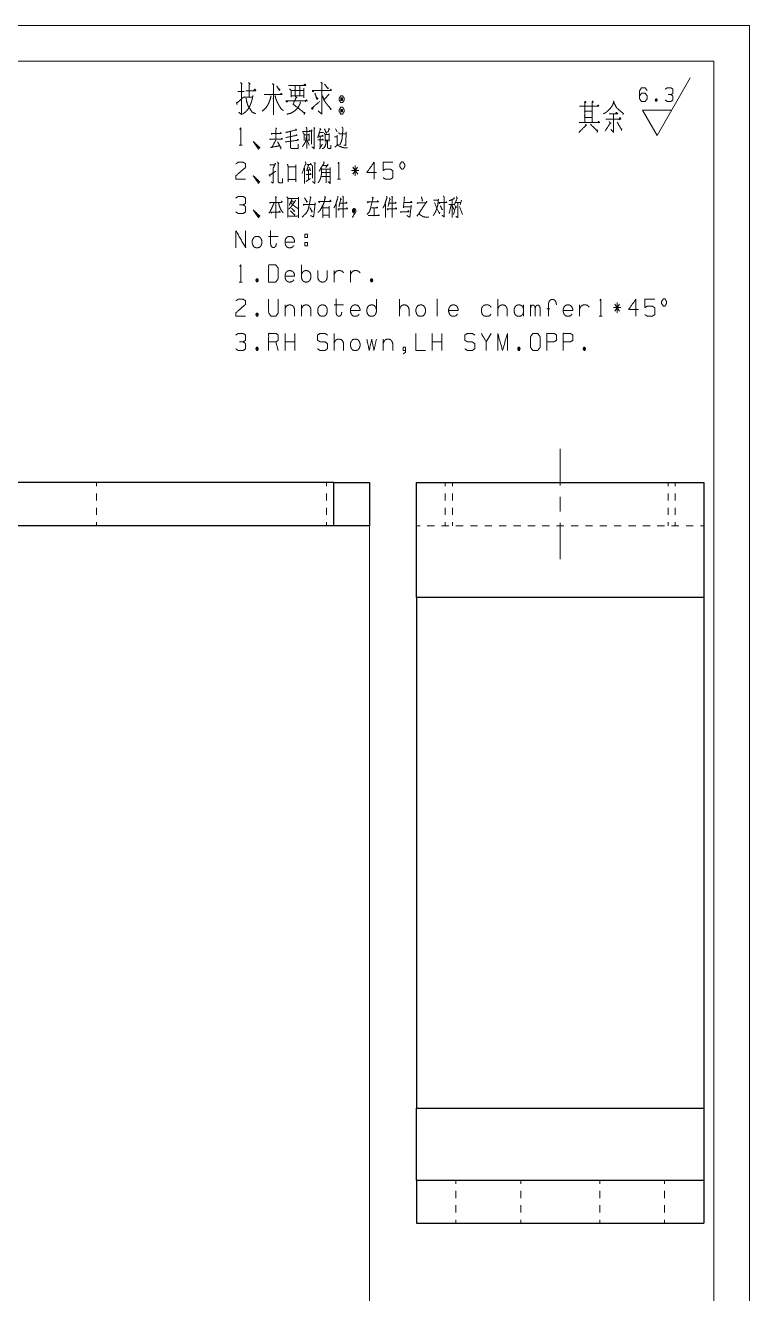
# Model space of a CAD drawing. Header units: millimetres. Extents: x 0 to 210, y 0 to 297.
# Drawn here: x 109.2 to 210, y 120.6 to 297 of the extents above; entities that cross this region are included whole.
import ezdxf

# ---------------------------------------------------------------- set-up
doc = ezdxf.new("R2010")
doc.units = ezdxf.units.MM
doc.layers.add('101', color=7, linetype='Continuous', true_color=0xffffff)

msp = doc.modelspace()

# ---------------------------------------------------------------- linework, layer by layer
at = {"layer": '101', "color": 133, "linetype": 'Continuous', "lineweight": 18}
for p, q in [((210, 297), (0, 297)), ((210, 0), (210, 297)), ((205, 292), (25, 292)), ((205, 5), (205, 292))]:
    msp.add_line(p, q, dxfattribs=at)
at = {"layer": '101', "color": 43, "linetype": 'Continuous', "lineweight": 18}
for p, q in [((197.12, 281.69), (201.73, 289.69)), ((196.94, 286.78), (197.06, 286.45)), ((197.12, 281.69), (195.1, 285.19)), ((195.1, 285.19), (199.14, 285.19))]:
    msp.add_line(p, q, dxfattribs=at)
at = {"layer": '101', "color": 72, "linetype": 'Continuous', "lineweight": 18}
for p, q in [((138.78, 287.8), (139.69, 287.8)), ((139.69, 287.01), (140.83, 287.01)), ((149.02, 282.46), (149.16, 282.31)), ((149.07, 282.36), (149.07, 280.49)), ((149.36, 282.81), (149.5, 282.66)), ((152.39, 282.59), (152.6, 282.19)), ((148.07, 281.76), (148.74, 281.79)), ((148.42, 281.14), (148.74, 280.36)), ((152.25, 281.51), (152.57, 281.51)), ((139, 280.36), (139.42, 280.36)), ((148.07, 277.2), (148.07, 275.02)), ((148.76, 277.25), (148.93, 276.75)), ((149.39, 277.92), (149.64, 277.85)), ((150.61, 277.5), (151.3, 277.5)), ((151.39, 277.7), (151.05, 277.22)), ((155.46, 277.27), (154.81, 276.32)), ((154.81, 277.27), (155.48, 276.32)), ((155.13, 276.07), (155.13, 277.5)), ((148.26, 275.3), (148.92, 275.72)), ((148.63, 276.82), (148.63, 275.55)), ((150.47, 275.97), (151.58, 275.97)), ((150.5, 276.52), (151.6, 276.52)), ((152.65, 275.6), (153.08, 275.6)), ((155.64, 276.8), (154.63, 276.8)), ((144.03, 273.19), (144.2, 273.04)), ((144.11, 273.09), (144.11, 270.21)), ((152.5, 272.24), (152.5, 270.26)), ((159.33, 272.24), (159.33, 270.26)), ((166.03, 272.69), (166.7, 272.69)), ((168.15, 272.11), (168.91, 272.11)), ((168.48, 272.06), (168.22, 270.84)), ((168.63, 272.79), (168.63, 270.26)), ((168.66, 271.89), (168.87, 271.41)), ((169.14, 271.84), (168.82, 270.71)), ((169.05, 272.39), (169.83, 272.39)), ((169.07, 271.89), (169.21, 271.66)), ((169.65, 271.79), (170.06, 270.69)), ((169.9, 272.69), (169.72, 272.06)), ((143.09, 267.65), (144.42, 267.65)), ((148.14, 266.8), (148.47, 266.8)), ((148.14, 266.8), (148.14, 266.32)), ((147.64, 261.94), (147.64, 263.69)), ((152.2, 261.31), (152.2, 262.89)), ((154.47, 261.31), (154.47, 262.89)), ((139, 261.31), (139.42, 261.31)), ((141.4, 261.76), (141.56, 261.34)), ((157.33, 261.76), (157.49, 261.34)), ((145.37, 258.12), (145.37, 256.55)), ((147.64, 258.12), (147.64, 256.55)), ((152.2, 258.12), (153.52, 258.12)), ((161.3, 256.55), (161.3, 258.92)), ((166.53, 258.95), (166.53, 256.55)), ((174.96, 256.55), (174.96, 258.92)), ((178.56, 256.55), (178.56, 258.12)), ((179.51, 256.55), (179.51, 258.12)), ((182.21, 257.6), (181.79, 257.6)), ((186.34, 256.55), (186.34, 258.12)), ((192.06, 257.75), (191.05, 257.75)), ((191.89, 258.22), (191.23, 257.27)), ((191.23, 258.22), (191.9, 257.27)), ((191.55, 257.02), (191.55, 258.45)), ((141.4, 257), (141.56, 256.57)), ((189.08, 256.55), (189.5, 256.55)), ((145.37, 251.79), (145.37, 254.16)), ((146.71, 251.79), (146.71, 254.16)), ((152.2, 251.79), (152.2, 254.16)), ((165.85, 251.79), (165.85, 254.16)), ((167.2, 251.79), (167.2, 254.16)), ((174.03, 254.16), (173.36, 252.99)), ((141.4, 252.24), (141.56, 251.81)), ((144.43, 251.79), (144.1, 252.99)), ((146.71, 252.99), (145.37, 252.99)), ((159.02, 253.36), (159.02, 251.79)), ((167.2, 252.99), (165.85, 252.99)), ((177.82, 252.24), (177.98, 251.81)), ((186.93, 252.24), (187.08, 251.81))]:
    msp.add_line(p, q, dxfattribs=at)
at = {"layer": '101', "color": 163, "linetype": 'Continuous', "lineweight": 25}
for p, q in [((152.14, 233.42), (107.14, 233.42)), ((152.14, 233.42), (157.14, 233.42)), ((152.14, 227.42), (152.14, 233.42)), ((157.14, 233.42), (157.14, 227.42)), ((163.65, 233.42), (203.65, 233.42)), ((152.14, 227.42), (107.14, 227.42)), ((157.14, 227.42), (152.14, 227.42)), ((203.65, 217.42), (163.65, 217.42)), ((163.65, 217.42), (163.65, 146.42)), ((203.65, 217.42), (203.65, 146.42)), ((163.65, 146.42), (203.65, 146.42)), ((163.65, 136.42), (203.65, 136.42)), ((163.65, 136.42), (163.65, 130.42)), ((203.65, 136.42), (203.65, 130.42)), ((163.65, 130.42), (203.65, 130.42))]:
    msp.add_line(p, q, dxfattribs=at)
at = {"layer": '101', "color": 53, "linetype": 'Continuous', "lineweight": 18}
for p, q in [((119.14, 233.42), (119.14, 232.92)), ((151.14, 232.92), (151.14, 233.42)), ((167.65, 233.42), (167.65, 232.92)), ((168.65, 232.92), (168.65, 233.42)), ((198.65, 233.42), (198.65, 232.92)), ((199.65, 232.92), (199.65, 233.42)), ((119.14, 231.92), (119.14, 230.92)), ((151.14, 230.92), (151.14, 231.92)), ((167.65, 231.92), (167.65, 230.92)), ((168.65, 230.92), (168.65, 231.92)), ((198.65, 231.92), (198.65, 230.92)), ((199.65, 230.92), (199.65, 231.92)), ((119.14, 229.92), (119.14, 228.92)), ((151.14, 228.92), (151.14, 229.92)), ((167.65, 229.92), (167.65, 228.92)), ((168.65, 228.92), (168.65, 229.92)), ((198.65, 229.92), (198.65, 228.92)), ((199.65, 228.92), (199.65, 229.92)), ((119.14, 227.92), (119.14, 227.42)), ((151.14, 227.42), (151.14, 227.92)), ((167.65, 227.92), (167.65, 227.42)), ((168.65, 227.42), (168.65, 227.92)), ((198.65, 227.92), (198.65, 227.42)), ((199.65, 227.42), (199.65, 227.92)), ((164.15, 227.42), (163.65, 227.42)), ((166.15, 227.42), (165.15, 227.42)), ((168.15, 227.42), (167.15, 227.42)), ((170.15, 227.42), (169.15, 227.42)), ((172.15, 227.42), (171.15, 227.42)), ((174.15, 227.42), (173.15, 227.42)), ((176.15, 227.42), (175.15, 227.42)), ((178.15, 227.42), (177.15, 227.42)), ((180.15, 227.42), (179.15, 227.42)), ((182.15, 227.42), (181.15, 227.42)), ((184.15, 227.42), (183.15, 227.42)), ((186.15, 227.42), (185.15, 227.42)), ((188.15, 227.42), (187.15, 227.42)), ((190.15, 227.42), (189.15, 227.42)), ((192.15, 227.42), (191.15, 227.42)), ((194.15, 227.42), (193.15, 227.42)), ((196.15, 227.42), (195.15, 227.42)), ((198.15, 227.42), (197.15, 227.42)), ((200.15, 227.42), (199.15, 227.42)), ((202.15, 227.42), (201.15, 227.42)), ((203.65, 227.42), (203.15, 227.42)), ((169.15, 136.42), (169.15, 135.92)), ((178.15, 136.42), (178.15, 135.92)), ((189.15, 136.42), (189.15, 135.92)), ((198.15, 136.42), (198.15, 135.92)), ((169.15, 134.92), (169.15, 133.92)), ((178.15, 134.92), (178.15, 133.92)), ((189.15, 134.92), (189.15, 133.92)), ((198.15, 134.92), (198.15, 133.92)), ((169.15, 132.92), (169.15, 131.92)), ((178.15, 132.92), (178.15, 131.92)), ((189.15, 132.92), (189.15, 131.92)), ((198.15, 132.92), (198.15, 131.92)), ((169.15, 130.92), (169.15, 130.42)), ((178.15, 130.92), (178.15, 130.42)), ((189.15, 130.92), (189.15, 130.42)), ((198.15, 130.92), (198.15, 130.42))]:
    msp.add_line(p, q, dxfattribs=at)
at = {"layer": '101', "color": 151, "linetype": 'Continuous', "lineweight": 18}
msp.add_line((183.65, 229.42), (183.65, 231.42), dxfattribs=at)
at = {"layer": '101', "color": 22, "linetype": 'Continuous', "lineweight": 18}
msp.add_line((157.14, 227.42), (157.14, 113.83), dxfattribs=at)
at = {"layer": '101', "color": 72, "linetype": 'Continuous', "lineweight": 18}
for points, knots in [([(139.18, 289.04), (139.39, 288.81), (139.29, 288.96), (139.29, 284.61), (138.92, 284.91)], [0, 0, 0.058121, 0.092648, 0.910291, 1, 1]), ([(139.9, 287.91), (141.3, 287.91), (141.17, 288.17), (141.04, 287.95)], [0, 0, 0.716782, 0.866788, 1, 1]), ([(140.3, 289.04), (140.53, 288.81), (140.4, 288.89), (140.4, 287.05)], [0, 0, 0.1415, 0.207212, 1, 1]), ([(143.6, 288.89), (143.84, 288.77), (143.74, 288.81), (143.74, 284.57), (143.74, 287.39), (142.46, 287.39), (144.96, 287.39), (144.82, 287.57), (144.77, 287.39)], [0, 0, 0.022711, 0.032395, 0.397208, 0.63934, 0.7489, 0.963455, 0.983224, 1, 1]), ([(144.21, 288.59), (144.58, 287.95), (144.66, 288.1), (144.48, 288.17)], [0, 0, 0.666006, 0.819282, 1, 1]), ([(145.85, 288.66), (148.26, 288.66), (148.13, 288.85), (147.97, 288.66)], [0, 0, 0.835356, 0.914863, 1, 1]), ([(145.98, 288.17), (146.2, 287.99), (146.2, 287.01), (146.2, 287.2), (147.97, 287.2), (147.97, 286.94), (147.97, 288.25), (147.97, 287.95), (146.12, 287.95), (146.78, 287.95), (146.78, 288.62), (146.78, 287.2), (147.44, 287.2), (147.44, 288.59)], [0, 0, 0.024061, 0.106928, 0.122864, 0.273836, 0.296146, 0.407697, 0.433193, 0.590926, 0.647259, 0.704628, 0.825741, 0.882074, 1, 1]), ([(149.37, 287.91), (149.24, 287.76), (149.16, 287.95), (151.81, 287.95), (151.73, 288.14), (151.63, 287.95)], [0, 0, 0.057621, 0.116246, 0.879371, 0.937996, 1, 1]), ([(149.53, 287.57), (149.8, 286.71), (149.93, 286.82), (149.74, 287.01)], [0, 0, 0.673377, 0.803131, 1, 1]), ([(150.35, 289.11), (150.57, 288.85), (150.49, 289), (150.49, 284.65), (149.98, 285.1)], [0, 0, 0.060996, 0.091684, 0.877914, 1, 1]), ([(150.88, 288.81), (151.36, 288.17), (151.39, 288.29), (151.18, 288.32)], [0, 0, 0.706412, 0.808932, 1, 1]), ([(138.62, 286.34), (138.7, 286), (138.65, 286.19), (139.69, 287.09)], [0, 0, 0.181308, 0.283198, 1, 1]), ([(140.9, 287.27), (140.8, 286.75), (140.69, 286.34), (140.56, 286), (140.4, 285.62), (140.14, 285.25), (139.87, 284.95), (139.45, 284.65)], [0, 0, 0.172187, 0.309108, 0.425672, 0.556624, 0.704267, 0.832971, 1, 1]), ([(139.95, 286.86), (140, 286.6), (140.06, 286.3), (140.16, 285.96), (140.32, 285.62), (140.83, 284.91), (141.25, 284.72)], [0, 0, 0.101611, 0.217194, 0.351411, 0.492973, 0.824035, 1, 1]), ([(143.42, 287.2), (143.29, 286.67), (143.05, 286.07), (142.78, 285.62), (142.2, 285.06)], [0, 0, 0.214886, 0.471142, 0.678417, 1, 1]), ([(143.98, 287.24), (144.08, 286.82), (144.29, 286.3), (144.56, 285.81), (144.85, 285.36), (145.17, 285.14)], [0, 0, 0.172221, 0.401191, 0.625587, 0.842427, 1, 1]), ([(145.77, 286.49), (145.64, 286.34), (145.51, 286.49), (148.48, 286.49), (148.32, 286.67), (148.19, 286.41)], [0, 0, 0.051202, 0.102405, 0.861894, 0.924786, 1, 1]), ([(147.52, 286.37), (147.44, 286.07), (147.2, 285.59), (146.7, 285.1), (146.22, 284.8), (145.64, 284.65)], [0, 0, 0.114099, 0.313638, 0.571354, 0.778589, 1, 1]), ([(146.83, 287.09), (147.02, 286.94), (146.94, 287.01), (146.49, 286.04), (148.08, 284.8), (148.13, 284.91), (148.03, 284.61)], [0, 0, 0.061502, 0.089676, 0.366507, 0.885935, 0.91799, 1, 1]), ([(149.32, 285.66), (149.19, 285.32), (149.05, 285.44), (150.19, 286.41)], [0, 0, 0.178041, 0.263409, 1, 1]), ([(151.52, 287.42), (150.8, 286.67), (150.54, 287.24), (150.8, 286.6), (151.04, 286.22), (151.31, 285.89), (151.76, 285.36), (151.81, 285.36), (151.63, 285.29)], [0, 0, 0.248759, 0.397958, 0.563616, 0.670258, 0.773236, 0.939252, 0.951973, 1, 1]), ([(153.37, 287.2), (153.13, 287.2), (152.92, 286.9), (152.92, 286.56), (153.13, 286.26), (153.37, 286.26), (153.58, 286.56), (153.58, 286.9), (153.37, 287.2)], [0, 0, 0.091009, 0.231139, 0.35987, 0.5, 0.591009, 0.731139, 0.85987, 1, 1]), ([(153.37, 286.56), (153.37, 286.9), (153.13, 286.9)], [0, 0, 0.585831, 1, 1]), ([(153.13, 286.56), (153.37, 286.56), (153.13, 286.9), (153.13, 286.56)], [0, 0, 0.241153, 0.658895, 1, 1]), ([(187.05, 286.47), (187.23, 286.32), (187.08, 286.17), (187.08, 286.47), (187.08, 283.47), (187.08, 285.76), (186.31, 285.76), (189.04, 285.76), (188.11, 285.76), (188.11, 286.43), (188.11, 283.47), (188.11, 285.05), (187.05, 285.05), (187.05, 284.18), (188.11, 284.18), (188.11, 283.47), (186.25, 283.47), (189.12, 283.47), (188.98, 283.66), (188.85, 283.47)], [0, 0, 0.009717, 0.018619, 0.030834, 0.152987, 0.24613, 0.277436, 0.388627, 0.426411, 0.453895, 0.574522, 0.638652, 0.681833, 0.716952, 0.760133, 0.789145, 0.864711, 0.9813, 0.99065, 1, 1]), ([(188.14, 286.25), (188.27, 286.36), (188.11, 286.47)], [0, 0, 0.471535, 1, 1]), ([(188.8, 285.76), (188.93, 285.95), (189.01, 285.76)], [0, 0, 0.529953, 1, 1]), ([(191.02, 286.47), (191.18, 286.32), (191.1, 286.36), (190.94, 285.91), (190.68, 285.53), (190.36, 285.2), (190.07, 284.93), (189.69, 284.71)], [0, 0, 0.086309, 0.12102, 0.309422, 0.490699, 0.673783, 0.828666, 1, 1]), ([(191.07, 286.25), (191.29, 285.95), (191.47, 285.57), (191.84, 285.23), (192.29, 284.86), (192.43, 284.75), (192.45, 284.75), (192.35, 284.6)], [0, 0, 0.16272, 0.348027, 0.570218, 0.82989, 0.906889, 0.918635, 1, 1]), ([(153.58, 285.29), (153.37, 285.62), (153.13, 285.62), (152.92, 285.29), (152.92, 284.99), (153.13, 284.65), (153.37, 284.65), (153.58, 284.99), (153.58, 285.29)], [0, 0, 0.149202, 0.238513, 0.387715, 0.5, 0.649202, 0.738513, 0.887715, 1, 1]), ([(153.37, 285.29), (153.13, 285.29), (153.37, 284.99), (153.37, 285.29)], [0, 0, 0.25882, 0.6746, 1, 1]), ([(153.13, 285.29), (153.13, 284.99), (153.37, 284.99)], [0, 0, 0.556982, 1, 1]), ([(189.99, 283.96), (192.08, 283.96), (191.95, 284.18), (191.82, 283.88)], [0, 0, 0.780475, 0.877786, 1, 1]), ([(190.46, 284.71), (191.66, 284.71), (191.47, 284.9), (191.34, 284.71)], [0, 0, 0.707417, 0.863843, 1, 1]), ([(191.07, 284.71), (191.07, 282.12), (190.7, 282.53)], [0, 0, 0.823411, 1, 1]), ([(139.07, 282.54), (139.21, 282.74), (139.21, 280.36)], [0, 0, 0.093491, 1, 1]), ([(144.08, 282.76), (144.2, 282.59), (144.11, 282.66), (144.11, 281.19), (143.25, 281.19), (145, 281.19), (144.91, 281.29), (144.8, 281.16)], [0, 0, 0.04542, 0.069985, 0.382581, 0.56613, 0.936972, 0.965256, 1, 1]), ([(146.87, 282.59), (146.96, 282.41), (146.9, 282.46), (145.47, 282.11), (146.13, 282.26), (146.13, 280.06), (146.16, 279.91), (146.25, 279.89), (147.2, 279.89), (147.2, 280.46)], [0, 0, 0.030684, 0.042092, 0.272771, 0.377786, 0.722118, 0.746239, 0.760615, 0.910002, 1, 1]), ([(147.94, 282.24), (147.89, 282.11), (147.8, 282.26), (148.88, 282.26), (148.81, 282.41), (148.76, 282.26)], [0, 0, 0.079272, 0.180909, 0.810314, 0.907122, 1, 1]), ([(148.31, 282.84), (148.38, 282.71), (148.38, 279.86)], [0, 0, 0.047969, 1, 1]), ([(149.43, 282.71), (149.43, 279.86), (149.11, 280.11)], [0, 0, 0.875675, 1, 1]), ([(150.22, 282.66), (150.36, 282.49), (150.29, 282.56), (149.92, 281.36), (150.17, 282.11), (150.7, 282.11)], [0, 0, 0.077469, 0.112963, 0.545479, 0.817417, 1, 1]), ([(150.87, 282.59), (151.1, 282.01), (151.16, 282.09), (151.01, 282.26)], [0, 0, 0.661522, 0.759642, 1, 1]), ([(151.46, 282.69), (151.55, 282.54), (151.51, 282.61), (151.3, 282.09)], [0, 0, 0.211489, 0.312202, 1, 1]), ([(153.29, 282.84), (153.43, 282.69), (153.4, 282.34), (153.36, 281.86), (153.29, 281.19), (153.15, 280.69), (152.99, 280.41)], [0, 0, 0.08083, 0.218777, 0.405546, 0.671675, 0.875425, 1, 1]), ([(153.87, 282.19), (153.82, 280.31), (153.56, 280.36)], [0, 0, 0.874254, 1, 1]), ([(187.18, 283.25), (187.29, 283.06), (187.26, 283.13), (186.25, 282.12)], [0, 0, 0.125001, 0.171159, 1, 1]), ([(187.87, 283.25), (188.85, 282.27), (188.85, 282.46), (188.8, 282.12)], [0, 0, 0.723294, 0.82134, 1, 1]), ([(190.46, 283.62), (190.7, 283.36), (190.65, 283.47), (189.91, 282.31)], [0, 0, 0.190886, 0.257803, 1, 1]), ([(191.58, 283.55), (192.19, 282.46), (192.21, 282.61), (192.16, 282.38)], [0, 0, 0.764772, 0.858208, 1, 1]), ([(141.08, 280.64), (141.68, 280.01), (141.54, 280.01), (140.94, 280.86), (141.68, 279.79), (141.84, 280.01), (140.94, 280.86)], [0, 0, 0.178023, 0.207056, 0.420793, 0.68903, 0.745608, 1, 1]), ([(143.37, 281.16), (143.3, 281.09), (143.25, 281.19)], [0, 0, 0.476569, 1, 1]), ([(144.08, 281.04), (143.53, 280.01), (143.37, 280.01), (144.63, 280.26), (144.34, 280.79), (144.79, 279.96), (144.8, 280.11), (144.77, 279.79)], [0, 0, 0.252055, 0.286554, 0.564056, 0.693382, 0.896345, 0.929102, 1, 1]), ([(143.6, 281.96), (143.51, 281.86), (143.46, 281.96), (144.84, 281.96), (144.75, 282.09), (144.68, 281.96)], [0, 0, 0.069434, 0.128329, 0.845635, 0.925283, 1, 1]), ([(145.38, 280.79), (147.22, 281.04), (147.15, 281.16), (147.05, 281.04)], [0, 0, 0.8578, 0.924203, 1, 1]), ([(145.49, 281.41), (147.06, 281.71), (146.96, 281.79), (146.83, 281.66)], [0, 0, 0.839666, 0.907774, 1, 1]), ([(148.35, 281.54), (148.28, 281.16), (148.24, 280.94), (148.17, 280.74), (148, 280.44), (147.91, 280.31), (147.77, 280.14)], [0, 0, 0.246558, 0.393712, 0.530761, 0.755734, 0.85464, 1, 1]), ([(147.94, 281.99), (148.05, 281.84), (148.05, 281.01)], [0, 0, 0.182125, 1, 1]), ([(148.74, 281.91), (148.74, 280.94), (148.58, 281.09)], [0, 0, 0.816828, 1, 1]), ([(149.95, 281.09), (150.7, 281.09), (150.59, 281.19), (150.5, 281.06)], [0, 0, 0.712978, 0.852975, 1, 1]), ([(150.04, 281.61), (150.68, 281.61), (150.59, 281.74), (150.52, 281.61)], [0, 0, 0.681977, 0.846066, 1, 1]), ([(150.27, 281.59), (150.27, 280.06), (150.18, 279.84), (150.54, 280.46)], [0, 0, 0.613736, 0.711022, 1, 1]), ([(151.09, 280.96), (151.09, 280.69), (151.01, 280.41), (150.91, 280.14), (150.78, 279.96), (150.56, 279.84)], [0, 0, 0.206834, 0.420394, 0.642075, 0.803267, 1, 1]), ([(150.84, 282.01), (150.93, 281.86), (150.93, 280.91), (150.93, 281.04), (151.51, 281.04), (151.51, 280.91), (151.51, 281.96), (151.51, 281.84), (150.91, 281.84)], [0, 0, 0.046635, 0.301099, 0.33458, 0.490814, 0.524295, 0.805546, 0.839032, 1, 1]), ([(151.28, 280.96), (151.28, 280.01), (151.35, 279.91), (151.49, 279.86), (151.76, 279.86), (151.76, 280.34)], [0, 0, 0.484053, 0.546457, 0.622876, 0.757968, 1, 1]), ([(152.64, 281.74), (152.64, 280.49), (152.62, 280.34), (152.48, 280.21), (152.28, 280.06)], [0, 0, 0.681083, 0.76337, 0.866206, 1, 1]), ([(152.69, 280.46), (152.81, 280.26), (152.99, 280.19), (153.19, 280.09), (153.36, 280.01), (153.56, 279.99), (153.8, 279.96), (154.05, 279.96)], [0, 0, 0.153714, 0.279207, 0.422101, 0.547594, 0.675718, 0.83827, 1, 1]), ([(152.83, 282.09), (152.94, 281.91), (153.86, 281.91)], [0, 0, 0.182095, 1, 1]), ([(138.54, 277.75), (138.85, 277.97), (139.54, 277.97), (139.88, 277.75), (139.88, 277.27), (138.52, 276.07), (138.54, 275.6), (139.88, 275.6)], [0, 0, 0.069692, 0.192977, 0.265273, 0.350228, 0.674739, 0.759753, 1, 1]), ([(143.39, 277.65), (143.35, 277.55), (143.27, 277.6), (144.01, 277.6)], [0, 0, 0.111654, 0.218544, 1, 1]), ([(144.04, 277.82), (143.71, 277.12), (143.71, 275.07), (143.46, 275.2)], [0, 0, 0.250159, 0.910676, 1, 1]), ([(144.33, 278), (144.5, 277.8), (144.42, 277.85), (144.42, 275.32), (144.43, 275.2), (144.59, 275.12), (145, 275.12), (145, 275.7)], [0, 0, 0.063897, 0.088204, 0.692692, 0.722913, 0.765017, 0.862341, 1, 1]), ([(145.72, 277.7), (145.79, 277.37), (145.79, 275.25), (145.79, 275.57), (146.89, 275.57), (146.89, 275.25), (146.89, 277.6), (146.89, 277.35), (145.81, 277.35)], [0, 0, 0.0422, 0.311813, 0.353049, 0.492087, 0.533323, 0.831483, 0.863204, 1, 1]), ([(147.73, 276.42), (148.28, 277.85), (148.19, 278), (148.17, 278.02)], [0, 0, 0.881756, 0.982309, 1, 1]), ([(148.65, 277.6), (148.38, 276.77), (148.84, 276.97)], [0, 0, 0.633568, 1, 1]), ([(148.4, 277.65), (149, 277.65), (148.93, 277.77), (148.84, 277.65)], [0, 0, 0.669481, 0.829462, 1, 1]), ([(149.07, 277.55), (149.18, 277.45), (149.18, 275.77)], [0, 0, 0.080057, 1, 1]), ([(149.52, 277.85), (149.52, 275), (149.18, 275.3)], [0, 0, 0.863553, 1, 1]), ([(150.33, 277.2), (150.45, 277.02), (150.45, 276.52), (150.43, 276.3), (150.41, 276.15), (150.36, 275.92), (150.29, 275.7), (150.2, 275.47), (150.11, 275.32), (149.97, 275.1)], [0, 0, 0.095692, 0.318942, 0.419714, 0.487156, 0.590369, 0.695675, 0.803607, 0.881345, 1, 1]), ([(150.75, 278.05), (150.8, 277.85), (150.1, 276.72)], [0, 0, 0.134746, 1, 1]), ([(150.47, 277.02), (151.63, 277.02), (151.63, 277.22), (151.63, 275.02), (151.35, 275.3)], [0, 0, 0.29451, 0.344999, 0.900412, 1, 1]), ([(151, 277), (151.09, 277.02), (151.09, 275.1)], [0, 0, 0.04554, 1, 1]), ([(152.73, 277.77), (152.87, 277.97), (152.87, 275.6)], [0, 0, 0.093491, 1, 1]), ([(158.09, 276.55), (156.75, 276.55), (157.76, 277.97), (157.76, 275.6)], [0, 0, 0.245868, 0.565294, 1, 1]), ([(159.01, 275.82), (159.34, 275.6), (160.03, 275.6), (160.37, 275.82), (160.37, 276.77), (160.03, 277.02), (159.34, 277.02), (159.01, 276.8), (159.01, 277.97), (160.37, 277.97)], [0, 0, 0.062228, 0.168344, 0.230572, 0.376815, 0.441265, 0.547382, 0.609609, 0.790489, 1, 1]), ([(161.57, 277.02), (161.8, 277.02), (162.01, 277.35), (162.01, 277.67), (161.8, 278), (161.57, 278), (161.34, 277.67), (161.34, 277.35), (161.57, 277.02)], [0, 0, 0.085681, 0.230389, 0.35158, 0.496296, 0.581976, 0.730396, 0.851587, 1, 1]), ([(141.08, 275.87), (141.68, 275.25), (141.54, 275.25), (140.94, 276.1), (141.68, 275.02), (141.84, 275.25), (140.94, 276.1)], [0, 0, 0.178023, 0.207056, 0.420793, 0.68903, 0.745608, 1, 1]), ([(143.14, 276.25), (143.28, 276.05), (143.21, 276.15), (144.08, 276.72)], [0, 0, 0.174093, 0.26114, 1, 1]), ([(148.31, 276.25), (148.99, 276.25), (148.88, 276.4), (148.81, 276.25)], [0, 0, 0.657734, 0.83762, 1, 1]), ([(139.54, 272.04), (139.88, 272.26), (139.88, 272.99), (139.54, 273.21), (138.85, 273.21), (138.52, 272.99)], [0, 0, 0.153875, 0.429853, 0.583728, 0.846125, 1, 1]), ([(138.54, 271.06), (138.85, 270.84), (139.54, 270.84), (139.88, 271.06), (139.88, 271.79), (139.54, 272.04), (139.03, 272.04)], [0, 0, 0.12412, 0.343687, 0.472444, 0.703375, 0.836731, 1, 1]), ([(143.87, 272.36), (143.76, 272.14), (143.67, 271.91), (143.58, 271.71), (143.46, 271.44), (143.35, 271.26), (143.27, 271.04), (143.12, 270.89)], [0, 0, 0.149557, 0.294903, 0.426365, 0.607677, 0.730709, 0.876054, 1, 1]), ([(143.28, 272.26), (143.25, 272.39), (144.96, 272.39), (144.91, 272.56), (144.8, 272.39)], [0, 0, 0.058202, 0.826387, 0.908317, 1, 1]), ([(144.42, 272.39), (144.5, 272.19), (144.56, 271.91), (144.66, 271.66), (144.77, 271.39), (144.93, 271.16), (145.1, 270.94)], [0, 0, 0.134422, 0.30659, 0.473526, 0.654716, 0.824108, 1, 1]), ([(145.63, 273.14), (145.77, 273.01), (145.77, 270.31), (145.77, 270.49), (147.22, 270.49), (147.22, 270.24), (147.22, 273.09), (147.22, 272.91), (145.77, 272.91)], [0, 0, 0.02043, 0.312719, 0.331663, 0.488563, 0.515628, 0.824156, 0.8431, 1, 1]), ([(146.23, 272.46), (146.69, 272.46), (146.82, 272.69), (146.62, 272.31), (146.37, 271.99), (146.16, 271.71), (145.88, 271.44)], [0, 0, 0.200768, 0.312947, 0.497489, 0.675942, 0.827668, 1, 1]), ([(146.23, 272.79), (146.36, 272.66), (146.3, 272.71), (145.97, 272.01)], [0, 0, 0.171559, 0.24265, 1, 1]), ([(146.2, 272.34), (146.41, 272.06), (146.71, 271.84), (146.96, 271.64), (147.19, 271.54)], [0, 0, 0.268921, 0.559586, 0.805963, 1, 1]), ([(148.83, 273.14), (149.02, 273.06), (148.92, 273.09), (148.76, 272.11), (148.65, 271.64), (148.56, 271.31), (148.33, 270.91), (148.01, 270.61), (147.77, 270.34)], [0, 0, 0.06134, 0.093412, 0.3842, 0.527465, 0.626599, 0.762389, 0.891106, 1, 1]), ([(148.07, 272.11), (147.98, 271.99), (147.89, 272.09), (149.52, 272.09), (149.57, 272.31), (149.34, 270.36), (148.93, 270.54)], [0, 0, 0.033644, 0.062973, 0.420368, 0.471174, 0.902722, 1, 1]), ([(148.07, 273.04), (148.42, 272.44), (148.44, 272.54), (148.4, 272.36)], [0, 0, 0.713154, 0.817151, 1, 1]), ([(148.83, 271.64), (149.14, 271.09), (149.16, 271.19), (149.07, 271.04)], [0, 0, 0.697446, 0.808917, 1, 1]), ([(150.84, 273.19), (151.03, 273.09), (150.96, 273.09), (150.8, 272.36), (150.41, 271.56), (150.18, 271.21), (149.94, 270.96)], [0, 0, 0.081232, 0.107502, 0.383273, 0.713753, 0.869308, 1, 1]), ([(150.2, 272.49), (150.13, 272.36), (150.02, 272.49), (151.79, 272.49), (151.67, 272.69), (151.55, 272.49)], [0, 0, 0.056425, 0.120831, 0.815223, 0.907611, 1, 1]), ([(150.63, 271.84), (150.63, 270.24), (150.63, 270.61), (151.49, 270.61), (151.49, 270.24), (151.49, 271.84), (151.49, 271.64), (150.59, 271.64)], [0, 0, 0.270384, 0.333756, 0.480114, 0.543486, 0.81387, 0.847669, 1, 1]), ([(152.69, 273.26), (152.73, 273.09), (152.48, 272.31), (152.39, 272.01), (152.28, 271.84), (152.16, 271.61)], [0, 0, 0.101092, 0.561703, 0.738768, 0.854621, 1, 1]), ([(152.87, 271.49), (152.83, 271.31), (152.74, 271.49), (154.07, 271.49), (153.98, 271.64), (153.95, 271.51)], [0, 0, 0.089079, 0.186898, 0.848327, 0.935186, 1, 1]), ([(153.06, 273.01), (153.19, 272.74), (153.11, 272.84), (152.87, 271.79)], [0, 0, 0.200661, 0.282155, 1, 1]), ([(152.99, 272.26), (153.98, 272.26), (153.91, 272.44), (153.82, 272.26)], [0, 0, 0.72007, 0.857378, 1, 1]), ([(153.38, 273.26), (153.52, 273.09), (153.45, 273.16), (153.45, 270.26)], [0, 0, 0.069701, 0.101632, 1, 1]), ([(157.51, 273.09), (157.67, 272.96), (157.61, 273.06), (157.26, 271.51), (157.05, 271.01), (156.77, 270.71)], [0, 0, 0.070718, 0.110286, 0.666024, 0.855882, 1, 1]), ([(157, 272.46), (156.91, 272.34), (156.8, 272.46), (158.37, 272.46), (158.25, 272.61), (158.16, 272.46)], [0, 0, 0.067774, 0.14035, 0.836825, 0.922916, 1, 1]), ([(157.38, 271.61), (158.25, 271.61), (158.18, 271.76), (158.07, 271.61), (157.77, 271.61), (157.77, 270.54), (156.93, 270.54), (158.5, 270.54), (158.34, 270.66), (158.25, 270.54)], [0, 0, 0.161342, 0.192236, 0.226459, 0.282435, 0.482697, 0.640745, 0.933795, 0.971482, 1, 1]), ([(159.52, 273.26), (159.56, 273.09), (159.31, 272.31), (159.22, 272.01), (159.11, 271.84), (158.99, 271.61)], [0, 0, 0.101092, 0.561703, 0.738768, 0.854621, 1, 1]), ([(159.7, 271.49), (159.66, 271.31), (159.57, 271.49), (160.9, 271.49), (160.81, 271.64), (160.77, 271.51)], [0, 0, 0.08908, 0.186897, 0.848324, 0.935186, 1, 1]), ([(159.89, 273.01), (160.01, 272.74), (159.94, 272.84), (159.7, 271.79)], [0, 0, 0.200663, 0.28216, 1, 1]), ([(159.82, 272.26), (160.81, 272.26), (160.74, 272.44), (160.65, 272.26)], [0, 0, 0.72007, 0.857378, 1, 1]), ([(160.21, 273.26), (160.35, 273.09), (160.28, 273.16), (160.28, 270.26)], [0, 0, 0.069702, 0.101635, 1, 1]), ([(161.88, 273.16), (162.04, 273.04), (161.97, 273.06), (161.83, 271.64), (161.85, 271.76), (162.91, 271.76), (162.93, 272.01), (162.73, 270.31), (162.31, 270.56)], [0, 0, 0.037814, 0.051831, 0.319489, 0.343088, 0.541308, 0.58815, 0.907968, 1, 1]), ([(161.94, 272.39), (163.02, 272.39), (162.91, 272.56), (162.84, 272.44)], [0, 0, 0.755869, 0.899323, 1, 1]), ([(163.88, 272.34), (163.79, 272.21), (163.75, 272.34), (165.03, 272.34), (165.1, 272.54), (163.98, 270.81), (163.7, 270.46), (164, 270.81), (164.25, 270.59), (164.6, 270.39), (165.01, 270.31), (165.35, 270.34)], [0, 0, 0.0246, 0.045474, 0.249976, 0.284065, 0.614003, 0.686315, 0.760443, 0.814188, 0.879457, 0.945885, 1, 1]), ([(164.34, 273.14), (164.5, 272.61), (164.51, 272.66), (164.44, 272.54)], [0, 0, 0.736126, 0.807293, 1, 1]), ([(166.72, 272.84), (166.6, 271.96), (166.56, 271.84), (166.49, 271.64), (166.44, 271.41), (166.35, 271.21), (166.28, 271.01), (166.19, 270.89), (166.1, 270.71), (165.96, 270.54)], [0, 0, 0.35897, 0.411735, 0.497905, 0.591806, 0.680621, 0.766792, 0.828975, 0.90861, 1, 1]), ([(166.14, 272.39), (166.86, 270.79), (166.88, 271.01)], [0, 0, 0.886138, 1, 1]), ([(166.93, 272.34), (166.84, 272.21), (166.81, 272.36), (167.89, 272.36), (167.8, 272.46), (167.73, 272.34)], [0, 0, 0.092084, 0.184779, 0.833339, 0.913619, 1, 1]), ([(166.97, 271.91), (167.23, 271.36), (167.29, 271.44)], [0, 0, 0.869218, 1, 1]), ([(167.37, 273.24), (167.52, 273.14), (167.52, 270.34), (167.22, 270.59)], [0, 0, 0.051482, 0.883805, 1, 1]), ([(168.91, 273.06), (168.91, 272.91), (168.22, 272.61)], [0, 0, 0.166345, 1, 1]), ([(169.21, 273.19), (169.3, 272.94), (168.91, 271.99)], [0, 0, 0.205281, 1, 1]), ([(169.42, 272.39), (169.42, 270.24), (169.14, 270.44)], [0, 0, 0.861246, 1, 1]), ([(141.08, 271.11), (141.68, 270.49), (141.54, 270.49), (140.94, 271.34), (141.68, 270.26), (141.84, 270.49), (140.94, 271.34)], [0, 0, 0.178023, 0.207056, 0.420793, 0.68903, 0.745608, 1, 1]), ([(143.51, 270.89), (143.44, 271.01), (144.72, 271.01), (144.61, 271.16), (144.52, 271.04)], [0, 0, 0.08192, 0.807878, 0.912674, 1, 1]), ([(146.14, 271.21), (146.69, 270.66), (146.73, 270.74), (146.64, 270.59)], [0, 0, 0.751298, 0.831532, 1, 1]), ([(146.3, 271.56), (146.66, 271.16), (146.69, 271.21), (146.62, 271.06)], [0, 0, 0.701577, 0.782055, 1, 1]), ([(155.04, 270.91), (154.9, 270.91), (154.74, 271.11), (154.74, 271.34), (154.9, 271.54), (155.04, 271.54), (155.2, 271.34), (155.2, 271.11), (154.74, 270.26)], [0, 0, 0.057345, 0.160989, 0.25224, 0.355884, 0.413229, 0.51687, 0.608121, 1, 1]), ([(154.9, 271.11), (155.04, 271.11), (154.9, 271.34), (154.9, 271.11)], [0, 0, 0.223681, 0.644065, 1, 1]), ([(155.04, 271.11), (155.04, 271.34), (154.9, 271.34)], [0, 0, 0.614087, 1, 1]), ([(161.57, 271.06), (161.48, 271.01), (161.39, 271.06), (162.63, 271.06), (162.54, 271.26), (162.43, 271.09)], [0, 0, 0.054481, 0.108967, 0.77286, 0.890192, 1, 1]), ([(138.54, 266.07), (138.54, 268.45), (139.88, 266.07), (139.88, 268.45)], [0, 0, 0.317574, 0.682426, 1, 1]), ([(144.17, 266.65), (144.08, 266.3), (143.88, 266.1), (143.64, 266.1), (143.43, 266.3), (143.35, 266.65), (143.35, 268.47)], [0, 0, 0.107404, 0.190397, 0.264021, 0.350761, 0.456999, 1, 1]), ([(140.92, 266.37), (141.11, 266.15), (141.36, 266.07), (141.59, 266.07), (141.84, 266.15), (142.03, 266.37), (142.14, 266.7), (142.14, 267.05), (142.03, 267.35), (141.84, 267.57), (141.59, 267.65), (141.36, 267.65), (141.11, 267.57), (140.92, 267.35), (140.81, 267.05), (140.81, 266.7), (140.92, 266.37)], [0, 0, 0.063224, 0.118197, 0.16705, 0.222025, 0.285247, 0.357933, 0.43235, 0.5, 0.563222, 0.618198, 0.66705, 0.722024, 0.785247, 0.852897, 0.927315, 1, 1]), ([(146.59, 266.37), (146.39, 266.15), (146.14, 266.07), (145.91, 266.07), (145.67, 266.15), (145.47, 266.37), (145.37, 266.7), (145.37, 267.05), (145.47, 267.35), (145.67, 267.57), (145.91, 267.65), (146.14, 267.65), (146.39, 267.57), (146.59, 267.35), (146.69, 267.05), (146.69, 266.87), (145.37, 266.87)], [0, 0, 0.053947, 0.100855, 0.14254, 0.189447, 0.243395, 0.305416, 0.368914, 0.426639, 0.480586, 0.527493, 0.569178, 0.616086, 0.670033, 0.727758, 0.759509, 1, 1]), ([(148.14, 267.5), (148.14, 267.97), (148.47, 267.97), (148.47, 267.5), (148.14, 267.5)], [0, 0, 0.292909, 0.5, 0.792909, 1, 1]), ([(148.47, 266.8), (148.47, 266.32), (148.14, 266.32)], [0, 0, 0.585828, 1, 1]), ([(139.07, 263.49), (139.21, 263.69), (139.21, 261.31)], [0, 0, 0.093491, 1, 1]), ([(143.09, 261.31), (144.08, 261.31), (144.43, 261.79), (144.43, 263.21), (144.08, 263.69), (143.09, 263.69), (143.09, 261.31)], [0, 0, 0.142135, 0.227161, 0.431789, 0.516816, 0.65895, 1, 1]), ([(146.59, 261.61), (146.39, 261.39), (146.14, 261.31), (145.91, 261.31), (145.67, 261.39), (145.47, 261.61), (145.37, 261.94), (145.37, 262.29), (145.47, 262.59), (145.67, 262.81), (145.91, 262.89), (146.14, 262.89), (146.39, 262.81), (146.59, 262.59), (146.69, 262.29), (146.69, 262.11), (145.37, 262.11)], [0, 0, 0.053947, 0.100855, 0.14254, 0.189447, 0.243395, 0.305416, 0.368914, 0.426639, 0.480586, 0.527493, 0.569178, 0.616086, 0.670033, 0.727758, 0.759509, 1, 1]), ([(147.64, 261.94), (147.75, 261.61), (147.94, 261.39), (148.19, 261.31), (148.42, 261.31), (148.67, 261.39), (148.86, 261.61), (148.97, 261.94), (148.97, 262.29), (148.86, 262.59), (148.67, 262.81), (148.42, 262.89), (148.19, 262.89), (147.94, 262.81), (147.75, 262.59), (147.64, 262.29)], [0, 0, 0.078528, 0.146835, 0.206231, 0.259011, 0.318404, 0.386711, 0.46524, 0.54564, 0.618729, 0.687036, 0.746429, 0.79921, 0.858605, 0.926912, 1, 1]), ([(149.92, 262.89), (149.92, 261.94), (150.02, 261.61), (150.22, 261.39), (150.47, 261.31), (150.7, 261.31), (150.94, 261.39), (151.14, 261.61), (151.24, 261.94), (151.24, 262.89)], [0, 0, 0.242015, 0.329108, 0.404863, 0.470732, 0.529268, 0.595137, 0.670892, 0.757985, 1, 1]), ([(152.2, 262.29), (152.3, 262.59), (152.5, 262.81), (152.74, 262.89), (153.08, 262.89), (153.33, 262.81), (153.52, 262.59)], [0, 0, 0.180186, 0.348583, 0.495005, 0.68518, 0.831607, 1, 1]), ([(154.47, 262.29), (154.58, 262.59), (154.77, 262.81), (155.02, 262.89), (155.36, 262.89), (155.6, 262.81), (155.8, 262.59)], [0, 0, 0.180186, 0.348579, 0.495006, 0.685182, 0.831603, 1, 1]), ([(141.4, 261.34), (141.56, 261.34), (141.64, 261.56), (141.56, 261.76), (141.4, 261.76), (141.31, 261.56), (141.4, 261.34), (141.56, 261.76)], [0, 0, 0.093972, 0.236779, 0.365957, 0.459929, 0.589107, 0.731913, 1, 1]), ([(157.33, 261.34), (157.49, 261.34), (157.58, 261.56), (157.49, 261.76), (157.33, 261.76), (157.24, 261.56), (157.33, 261.34), (157.49, 261.76)], [0, 0, 0.093978, 0.236783, 0.365959, 0.459937, 0.589111, 0.731913, 1, 1]), ([(138.54, 258.7), (138.85, 258.92), (139.54, 258.92), (139.88, 258.7), (139.88, 258.22), (138.52, 257.02), (138.54, 256.55), (139.88, 256.55)], [0, 0, 0.069692, 0.192977, 0.265273, 0.350228, 0.674739, 0.759753, 1, 1]), ([(143.09, 258.92), (143.09, 257.02), (143.41, 256.55), (144.08, 256.55), (144.43, 257.02), (144.43, 258.92)], [0, 0, 0.33715, 0.438599, 0.557781, 0.66285, 1, 1]), ([(145.37, 257.52), (145.47, 257.82), (145.67, 258.05), (145.91, 258.12), (146.14, 258.12), (146.39, 258.05), (146.59, 257.82), (146.69, 257.52), (146.69, 256.55)], [0, 0, 0.107749, 0.208449, 0.296007, 0.373818, 0.461376, 0.562076, 0.669825, 1, 1]), ([(147.64, 257.52), (147.75, 257.82), (147.94, 258.05), (148.19, 258.12), (148.42, 258.12), (148.67, 258.05), (148.86, 257.82), (148.97, 257.52), (148.97, 256.55)], [0, 0, 0.107748, 0.208447, 0.296009, 0.373819, 0.461377, 0.562077, 0.669826, 1, 1]), ([(150.02, 256.85), (150.22, 256.62), (150.47, 256.55), (150.7, 256.55), (150.94, 256.62), (151.14, 256.85), (151.24, 257.17), (151.24, 257.52), (151.14, 257.82), (150.94, 258.05), (150.7, 258.12), (150.47, 258.12), (150.22, 258.05), (150.02, 257.82), (149.92, 257.52), (149.92, 257.17), (150.02, 256.85)], [0, 0, 0.063224, 0.118197, 0.16705, 0.222023, 0.285247, 0.357932, 0.43235, 0.5, 0.563224, 0.618197, 0.66705, 0.722023, 0.785247, 0.852897, 0.927315, 1, 1]), ([(153.27, 257.12), (153.19, 256.77), (152.99, 256.57), (152.74, 256.57), (152.53, 256.77), (152.46, 257.12), (152.46, 258.95)], [0, 0, 0.107404, 0.190394, 0.264021, 0.350762, 0.457, 1, 1]), ([(155.69, 256.85), (155.5, 256.62), (155.25, 256.55), (155.02, 256.55), (154.77, 256.62), (154.58, 256.85), (154.47, 257.17), (154.47, 257.52), (154.58, 257.82), (154.77, 258.05), (155.02, 258.12), (155.25, 258.12), (155.5, 258.05), (155.69, 257.82), (155.8, 257.52), (155.8, 257.35), (154.47, 257.35)], [0, 0, 0.053947, 0.100855, 0.14254, 0.189449, 0.243395, 0.305416, 0.368914, 0.426639, 0.480585, 0.527494, 0.569179, 0.616086, 0.670034, 0.727758, 0.759509, 1, 1]), ([(158.07, 258.92), (158.07, 257.17), (157.97, 256.85), (157.77, 256.62), (157.53, 256.55), (157.3, 256.55), (157.05, 256.62), (156.85, 256.85), (156.75, 257.17), (156.75, 257.52), (156.85, 257.82), (157.05, 258.05), (157.3, 258.12), (157.53, 258.12), (157.77, 258.05), (157.97, 257.82), (158.07, 257.52)], [0, 0, 0.286728, 0.342741, 0.391462, 0.433826, 0.471472, 0.513836, 0.562558, 0.61857, 0.675918, 0.72805, 0.776772, 0.819135, 0.856782, 0.899146, 0.947867, 1, 1]), ([(161.3, 257.52), (161.41, 257.82), (161.6, 258.05), (161.85, 258.12), (162.08, 258.12), (162.33, 258.05), (162.52, 257.82), (162.63, 257.52), (162.63, 256.55)], [0, 0, 0.107749, 0.208449, 0.296007, 0.373818, 0.461376, 0.562076, 0.669825, 1, 1]), ([(163.68, 256.85), (163.88, 256.62), (164.13, 256.55), (164.36, 256.55), (164.6, 256.62), (164.8, 256.85), (164.9, 257.17), (164.9, 257.52), (164.8, 257.82), (164.6, 258.05), (164.36, 258.12), (164.13, 258.12), (163.88, 258.05), (163.68, 257.82), (163.58, 257.52), (163.58, 257.17), (163.68, 256.85)], [0, 0, 0.063224, 0.118197, 0.16705, 0.222025, 0.285247, 0.357933, 0.43235, 0.5, 0.563222, 0.618198, 0.66705, 0.722024, 0.785247, 0.852897, 0.927315, 1, 1]), ([(169.35, 256.85), (169.16, 256.62), (168.91, 256.55), (168.68, 256.55), (168.43, 256.62), (168.24, 256.85), (168.13, 257.17), (168.13, 257.52), (168.24, 257.82), (168.43, 258.05), (168.68, 258.12), (168.91, 258.12), (169.16, 258.05), (169.35, 257.82), (169.46, 257.52), (169.46, 257.35), (168.13, 257.35)], [0, 0, 0.053947, 0.100855, 0.14254, 0.189447, 0.243395, 0.305416, 0.368914, 0.426639, 0.480586, 0.527493, 0.569178, 0.616086, 0.670033, 0.727758, 0.759509, 1, 1]), ([(174.03, 256.85), (173.83, 256.62), (173.59, 256.55), (173.23, 256.55), (172.98, 256.62), (172.79, 256.85), (172.68, 257.17), (172.68, 257.52), (172.79, 257.82), (172.98, 258.05), (173.23, 258.12), (173.59, 258.12), (173.83, 258.05), (174.03, 257.82)], [0, 0, 0.075459, 0.141071, 0.230773, 0.296385, 0.371844, 0.458595, 0.547414, 0.628156, 0.703615, 0.769227, 0.858929, 0.924541, 1, 1]), ([(174.96, 257.52), (175.07, 257.82), (175.26, 258.05), (175.51, 258.12), (175.74, 258.12), (175.99, 258.05), (176.18, 257.82), (176.29, 257.52), (176.29, 256.55)], [0, 0, 0.107751, 0.20845, 0.296009, 0.373819, 0.461377, 0.562077, 0.669825, 1, 1]), ([(178.56, 257.52), (178.46, 257.82), (178.26, 258.05), (178.01, 258.12), (177.78, 258.12), (177.54, 258.05), (177.34, 257.82), (177.24, 257.52), (177.24, 257.17), (177.34, 256.85), (177.54, 256.62), (177.78, 256.55), (178.01, 256.55), (178.26, 256.62), (178.46, 256.85), (178.56, 257.17)], [0, 0, 0.073088, 0.141395, 0.200789, 0.253569, 0.312963, 0.38127, 0.45436, 0.53476, 0.61329, 0.681597, 0.740991, 0.793771, 0.853164, 0.921471, 1, 1]), ([(179.51, 257.65), (179.57, 257.92), (179.74, 258.1), (179.94, 258.1), (180.11, 257.92), (180.18, 257.65), (180.18, 256.55)], [0, 0, 0.118879, 0.224457, 0.306977, 0.412554, 0.533081, 1, 1]), ([(180.18, 257.65), (180.24, 257.92), (180.41, 258.1), (180.63, 258.1), (180.79, 257.92), (180.86, 257.65), (180.86, 256.55)], [0, 0, 0.118605, 0.223939, 0.313762, 0.41391, 0.534159, 1, 1]), ([(182, 256.55), (182, 258.12), (182.05, 258.47), (182.21, 258.75), (182.43, 258.9), (182.69, 258.9), (182.92, 258.75), (183.08, 258.47), (183.13, 258.12)], [0, 0, 0.423648, 0.51887, 0.604326, 0.674201, 0.745514, 0.819322, 0.904778, 1, 1]), ([(185.29, 256.85), (185.09, 256.62), (184.84, 256.55), (184.61, 256.55), (184.37, 256.62), (184.17, 256.85), (184.07, 257.17), (184.07, 257.52), (184.17, 257.82), (184.37, 258.05), (184.61, 258.12), (184.84, 258.12), (185.09, 258.05), (185.29, 257.82), (185.39, 257.52), (185.39, 257.35), (184.07, 257.35)], [0, 0, 0.053947, 0.100854, 0.142543, 0.18945, 0.243397, 0.305417, 0.368915, 0.426639, 0.480586, 0.527493, 0.569182, 0.616089, 0.670036, 0.727759, 0.75951, 1, 1]), ([(186.34, 257.52), (186.45, 257.82), (186.64, 258.05), (186.89, 258.12), (187.23, 258.12), (187.47, 258.05), (187.67, 257.82)], [0, 0, 0.180189, 0.348587, 0.495009, 0.68518, 0.831602, 1, 1]), ([(189.15, 258.72), (189.29, 258.92), (189.29, 256.55)], [0, 0, 0.093489, 1, 1]), ([(194.52, 257.5), (193.17, 257.5), (194.18, 258.92), (194.18, 256.55)], [0, 0, 0.245869, 0.565294, 1, 1]), ([(195.43, 256.77), (195.77, 256.55), (196.46, 256.55), (196.79, 256.77), (196.79, 257.72), (196.46, 257.97), (195.77, 257.97), (195.43, 257.75), (195.43, 258.92), (196.79, 258.92)], [0, 0, 0.062227, 0.168345, 0.230571, 0.376816, 0.441265, 0.547383, 0.60961, 0.79049, 1, 1]), ([(197.99, 257.97), (198.22, 257.97), (198.43, 258.3), (198.43, 258.62), (198.22, 258.95), (197.99, 258.95), (197.76, 258.62), (197.76, 258.3), (197.99, 257.97)], [0, 0, 0.085681, 0.230389, 0.35158, 0.496296, 0.581976, 0.730396, 0.851587, 1, 1]), ([(141.4, 256.57), (141.56, 256.57), (141.64, 256.8), (141.56, 257), (141.4, 257), (141.31, 256.8), (141.4, 256.57), (141.56, 257)], [0, 0, 0.093972, 0.236779, 0.365957, 0.459929, 0.589107, 0.731913, 1, 1]), ([(139.54, 252.99), (139.88, 253.21), (139.88, 253.94), (139.54, 254.16), (138.85, 254.16), (138.52, 253.94)], [0, 0, 0.153875, 0.429853, 0.583728, 0.846125, 1, 1]), ([(143.09, 251.79), (143.09, 254.16), (144.1, 254.16), (144.43, 253.94), (144.43, 253.21), (144.1, 252.99), (143.09, 252.99)], [0, 0, 0.400952, 0.571036, 0.639278, 0.761674, 0.829917, 1, 1]), ([(149.9, 252.01), (150.24, 251.79), (150.93, 251.79), (151.26, 252.04), (151.26, 252.74), (150.93, 252.99), (150.25, 252.99), (149.9, 253.21), (149.9, 253.94), (150.25, 254.16), (150.93, 254.16), (151.26, 253.94)], [0, 0, 0.068035, 0.184054, 0.254518, 0.372335, 0.4428, 0.555845, 0.626371, 0.748394, 0.81892, 0.931965, 1, 1]), ([(163.58, 254.16), (163.58, 251.79), (164.92, 251.79)], [0, 0, 0.638732, 1, 1]), ([(170.39, 252.01), (170.73, 251.79), (171.41, 251.79), (171.75, 252.04), (171.75, 252.74), (171.41, 252.99), (170.74, 252.99), (170.39, 253.21), (170.39, 253.94), (170.74, 254.16), (171.41, 254.16), (171.75, 253.94)], [0, 0, 0.068035, 0.184055, 0.254518, 0.372335, 0.4428, 0.555844, 0.626371, 0.748394, 0.818921, 0.931965, 1, 1]), ([(173.36, 251.79), (173.36, 252.99), (172.68, 254.16)], [0, 0, 0.469961, 1, 1]), ([(174.96, 251.79), (174.96, 254.16), (175.63, 251.79), (176.3, 254.16), (176.3, 251.79)], [0, 0, 0.245192, 0.5, 0.754808, 1, 1]), ([(179.85, 251.79), (180.52, 251.79), (180.86, 252.26), (180.86, 253.69), (180.52, 254.16), (179.85, 254.16), (179.5, 253.69), (179.5, 252.26), (179.85, 251.79)], [0, 0, 0.102683, 0.191621, 0.409476, 0.498413, 0.601096, 0.691621, 0.909476, 1, 1]), ([(181.79, 251.79), (181.79, 254.16), (182.8, 254.16), (183.13, 253.94), (183.13, 253.21), (182.78, 252.99), (181.79, 252.99)], [0, 0, 0.401147, 0.571311, 0.639589, 0.762044, 0.832821, 1, 1]), ([(184.07, 251.79), (184.07, 254.16), (185.07, 254.16), (185.41, 253.94), (185.41, 253.21), (185.06, 252.99), (184.07, 252.99)], [0, 0, 0.401147, 0.571315, 0.639589, 0.762044, 0.832821, 1, 1]), ([(138.54, 252.01), (138.85, 251.79), (139.54, 251.79), (139.88, 252.01), (139.88, 252.74), (139.54, 252.99), (139.03, 252.99)], [0, 0, 0.12412, 0.343687, 0.472444, 0.703375, 0.836731, 1, 1]), ([(141.4, 251.81), (141.56, 251.81), (141.64, 252.04), (141.56, 252.24), (141.4, 252.24), (141.31, 252.04), (141.4, 251.81), (141.56, 252.24)], [0, 0, 0.093972, 0.236779, 0.365957, 0.459929, 0.589107, 0.731913, 1, 1]), ([(152.2, 252.76), (152.3, 253.06), (152.5, 253.29), (152.74, 253.36), (152.97, 253.36), (153.22, 253.29), (153.41, 253.06), (153.52, 252.76), (153.52, 251.79)], [0, 0, 0.107749, 0.208449, 0.296007, 0.373817, 0.461379, 0.562076, 0.669825, 1, 1]), ([(154.58, 252.09), (154.77, 251.86), (155.02, 251.79), (155.25, 251.79), (155.5, 251.86), (155.69, 252.09), (155.8, 252.41), (155.8, 252.76), (155.69, 253.06), (155.5, 253.29), (155.25, 253.36), (155.02, 253.36), (154.77, 253.29), (154.58, 253.06), (154.47, 252.76), (154.47, 252.41), (154.58, 252.09)], [0, 0, 0.063222, 0.118198, 0.16705, 0.222024, 0.285247, 0.357933, 0.43235, 0.5, 0.563224, 0.618197, 0.66705, 0.722025, 0.785247, 0.852897, 0.927315, 1, 1]), ([(156.75, 253.36), (157.08, 251.79), (157.42, 253.36), (157.74, 251.79), (158.07, 253.36)], [0, 0, 0.25014, 0.500279, 0.74986, 1, 1]), ([(159.02, 252.76), (159.13, 253.06), (159.33, 253.29), (159.57, 253.36), (159.8, 253.36), (160.05, 253.29), (160.24, 253.06), (160.35, 252.76), (160.35, 251.79)], [0, 0, 0.107748, 0.208447, 0.296009, 0.373819, 0.461377, 0.562077, 0.669826, 1, 1]), ([(162.13, 251.79), (161.8, 251.79), (161.8, 252.26), (162.13, 252.26), (162.13, 251.56), (161.8, 251.31)], [0, 0, 0.148245, 0.357931, 0.506176, 0.815185, 1, 1]), ([(177.82, 251.81), (177.98, 251.81), (178.07, 252.04), (177.98, 252.24), (177.82, 252.24), (177.73, 252.04), (177.82, 251.81), (177.98, 252.24)], [0, 0, 0.093978, 0.236781, 0.365956, 0.459934, 0.589109, 0.731912, 1, 1]), ([(186.93, 251.81), (187.08, 251.81), (187.17, 252.04), (187.08, 252.24), (186.93, 252.24), (186.84, 252.04), (186.93, 251.81), (187.08, 252.24)], [0, 0, 0.093977, 0.236779, 0.365953, 0.45993, 0.589108, 0.731915, 1, 1])]:
    msp.add_open_spline(points, degree=1, knots=knots, dxfattribs=at)
at = {"layer": '101', "color": 43, "linetype": 'Continuous', "lineweight": 18}
for points, knots in [([(194.69, 287.18), (194.94, 287.55), (195.48, 287.55), (195.74, 287.18), (195.74, 286.8), (195.48, 286.43), (194.94, 286.43), (194.69, 286.8), (194.69, 287.92), (194.94, 288.3), (195.48, 288.3), (195.74, 287.92)], [0, 0, 0.076965, 0.169764, 0.248077, 0.312021, 0.390332, 0.483131, 0.560093, 0.751929, 0.82889, 0.92169, 1, 1]), ([(199.06, 287.37), (199.33, 287.55), (199.33, 288.12), (199.06, 288.3), (198.52, 288.3), (198.26, 288.12)], [0, 0, 0.153872, 0.429849, 0.583721, 0.846128, 1, 1]), ([(196.94, 286.45), (197.06, 286.45), (197.13, 286.63), (197.06, 286.78), (196.94, 286.78), (196.87, 286.63), (196.94, 286.45), (197.06, 286.78)], [0, 0, 0.093983, 0.236778, 0.365957, 0.45994, 0.58912, 0.731914, 1, 1]), ([(198.27, 286.61), (198.52, 286.43), (199.06, 286.43), (199.33, 286.61), (199.33, 287.18), (199.06, 287.37), (198.66, 287.37)], [0, 0, 0.124119, 0.343691, 0.472446, 0.703373, 0.836728, 1, 1])]:
    msp.add_open_spline(points, degree=1, knots=knots, dxfattribs=at)
at = {"layer": '101', "color": 151, "linetype": 'Continuous', "lineweight": 18}
for points, knots in [([(183.65, 233.01), (183.65, 234.92), (183.65, 238.1)], [0, 0, 0.375516, 1, 1]), ([(183.65, 222.75), (183.65, 224.33), (183.65, 227.83)], [0, 0, 0.312241, 1, 1])]:
    msp.add_open_spline(points, degree=1, knots=knots, dxfattribs=at)
at = {"layer": '101', "color": 163, "linetype": 'Continuous', "lineweight": 25}
for points, knots in [([(163.65, 217.42), (163.65, 221.25), (163.65, 224.86), (163.65, 226.51), (163.65, 229.4), (163.65, 231.59), (163.65, 232.38), (163.65, 233.3), (163.65, 233.42)], [0, 0, 0.239316, 0.464724, 0.568065, 0.748511, 0.885457, 0.935017, 0.992708, 1, 1]), ([(203.65, 233.42), (203.65, 232.96), (203.65, 232.38), (203.65, 230.59), (203.65, 229.4), (203.65, 226.51), (203.65, 223.09), (203.65, 219.35), (203.65, 217.42)], [0, 0, 0.029058, 0.064983, 0.177016, 0.251489, 0.431935, 0.645395, 0.879463, 1, 1]), ([(163.65, 136.42), (163.65, 136.83), (163.65, 138.01), (163.65, 139.87), (163.65, 142.27), (163.65, 145), (163.65, 146.42)], [0, 0, 0.040507, 0.158747, 0.34514, 0.584586, 0.857685, 1, 1]), ([(203.65, 146.42), (203.65, 143.6), (203.65, 141.02), (203.65, 138.86), (203.65, 137.33), (203.65, 136.52), (203.65, 136.42)], [0, 0, 0.281733, 0.540641, 0.755749, 0.909632, 0.989822, 1, 1])]:
    msp.add_open_spline(points, degree=1, knots=knots, dxfattribs=at)

doc.saveas('drawing.dxf')
